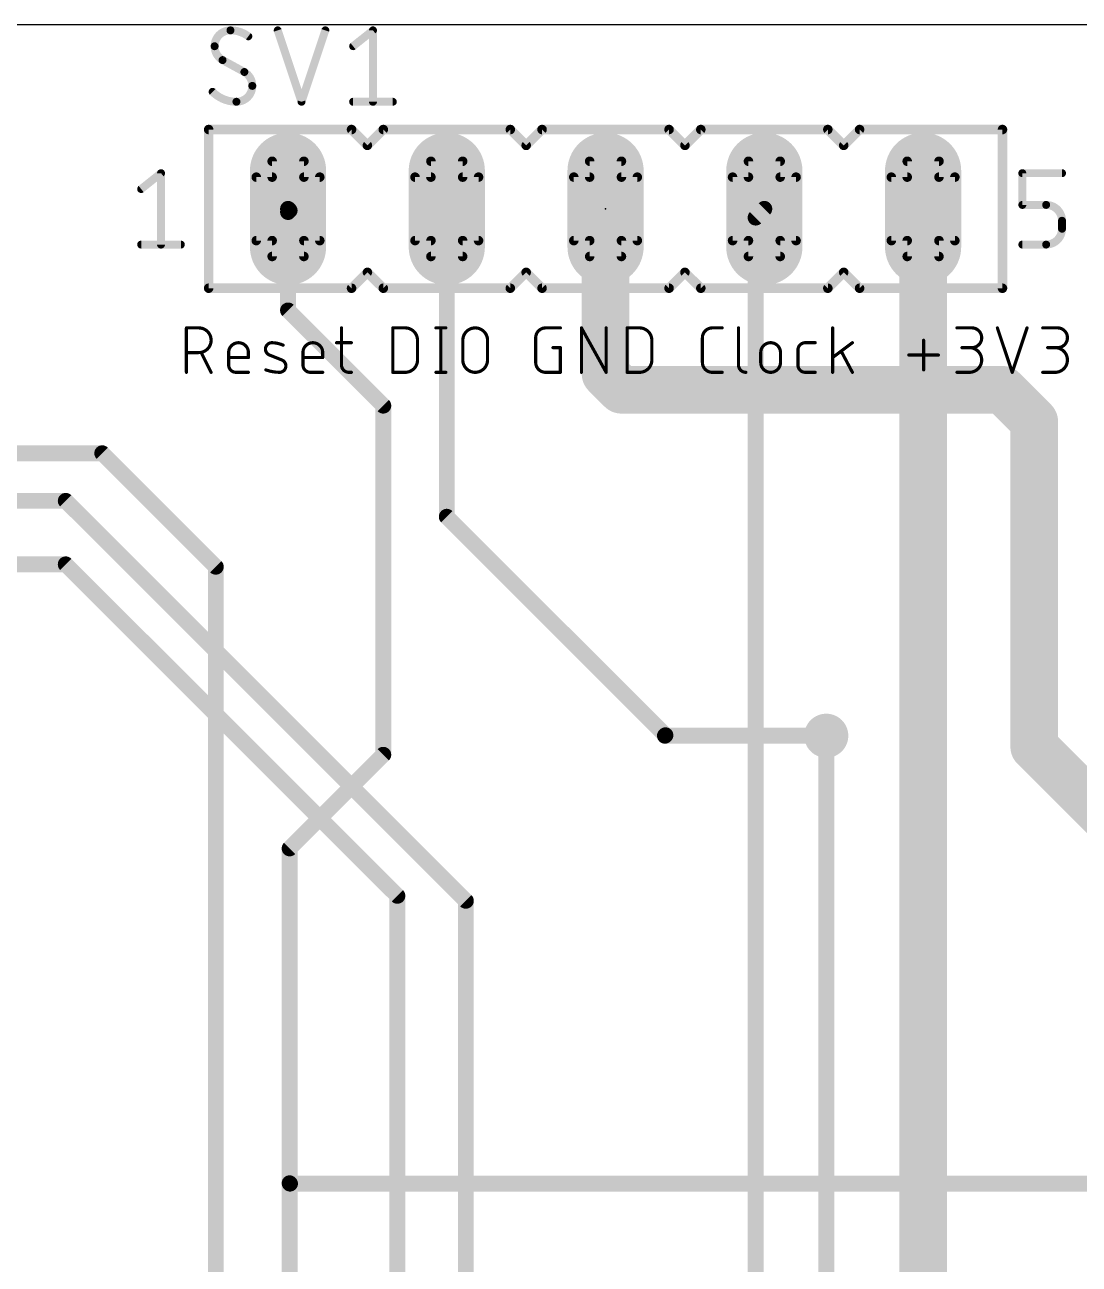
# Model space of a CAD drawing. Extents: x 0 to 6.01, y 0 to 3.
# Drawn here: x 4.994 to 5.658, y 2.219 to 3 of the extents above; entities that cross this region are included whole.
import ezdxf

# ---------------------------------------------------------------- set-up
doc = ezdxf.new("R2010")
doc.units = 0
for name, color, linetype in [('1', 12, 'CONTINUOUS'), ('16', 132, 'CONTINUOUS'), ('17', 110, 'CONTINUOUS'), ('18', 110, 'CONTINUOUS'), ('20', 31, 'CONTINUOUS'), ('21', 253, 'CONTINUOUS'), ('23', 53, 'CONTINUOUS'), ('25', 253, 'CONTINUOUS'), ('51', 253, 'CONTINUOUS')]:
    doc.layers.add(name, color=color, linetype=linetype)

# ---------------------------------------------------------------- blocks, each defined once
blk = doc.blocks.new('RECT')
blk.add_solid([(-0.5, -0.5), (0.5, -0.5), (-0.5, 0.5), (0.5, 0.5)])
blk = doc.blocks.new('LONGP100')
at = {"const_width": 1}
blk.add_lwpolyline([(-0.5, 0), (0.5, 0)], dxfattribs=at)
at = {"const_width": 0.5}
for points in [[(-0.5, 0.25, 1), (-0.5, -0.25)], [(0.5, -0.25, 1), (0.5, 0.25)]]:
    blk.add_lwpolyline(points, format="xyb", dxfattribs=at)
blk = doc.blocks.new('ROUNDV')
at = {"const_width": 0.5}
blk.add_lwpolyline([(0, -0.25, 1), (0, 0.25, 1), (0, -0.25)], format="xyb", dxfattribs=at)

msp = doc.modelspace()

# ---------------------------------------------------------------- linework, layer by layer
at = {"layer": '1'}
for points, const_width in [([(5.36, 2.884), (5.36, 2.78)], 0.03), ([(5.161, 2.883), (5.16, 2.884)], 0.01), ([(5.161, 2.883), (5.16, 2.882)], 0.01), ([(5.16, 2.882), (5.16, 2.82)], 0.01), ([(5.26, 2.884), (5.26, 2.69)], 0.01), ([(5.22, 2.76), (5.16, 2.82)], 0.01), ([(5.37, 2.77), (5.36, 2.78)], 0.03), ([(5.61, 2.77), (5.37, 2.77)], 0.03), ([(5.63, 2.75), (5.61, 2.77)], 0.03), ([(5.22, 2.76), (5.22, 2.54)], 0.01), ([(5.63, 2.75), (5.63, 2.545)], 0.03), ([(5.043, 2.73), (4.95, 2.73)], 0.01), ([(5.1145, 2.6585), (5.043, 2.73)], 0.01), ([(5.3977, 2.5523), (5.26, 2.69)], 0.01), ([(5.1145, 2.6585), (5.1145, 2.2015)], 0.01), ([(5.3977, 2.5523), (5.3974, 2.552)], 0.01), ([(5.499, 2.552), (5.3974, 2.552)], 0.01), ([(5.684764, 2.490236), (5.63, 2.545)], 0.03), ([(5.22, 2.54), (5.161, 2.481)], 0.01), ([(5.161, 2.481), (5.161, 2.27)], 0.01), ([(5.161, 2.27), (5.161, 2.197465)], 0.01), ([(5.161236, 2.269764), (5.161, 2.27)], 0.01), ([(5.824, 2.269764), (5.161236, 2.269764)], 0.01)]:
    msp.add_lwpolyline(points, dxfattribs=dict(at, const_width=const_width))
for points, const_width in [([(5.3675, 2.884, 1), (5.3525, 2.884)], 0.015), ([(5.161768, 2.885768, 1), (5.158232, 2.882232)], 0.005), ([(5.1625, 2.882, 1), (5.1575, 2.882)], 0.005), ([(5.158232, 2.883768, 1), (5.161768, 2.880232)], 0.005), ([(5.162768, 2.881232, 1), (5.159232, 2.884768)], 0.005), ([(5.159232, 2.881232, 1), (5.162768, 2.884768)], 0.005), ([(5.2625, 2.884, 1), (5.2575, 2.884)], 0.005), ([(5.161768, 2.821768, 1), (5.158232, 2.818232)], 0.005), ([(5.1575, 2.82, 1), (5.1625, 2.82)], 0.005), ([(5.365303, 2.785303, 1), (5.354697, 2.774697)], 0.015), ([(5.3525, 2.78, 1), (5.3675, 2.78)], 0.015), ([(5.37, 2.7775, 1), (5.37, 2.7625)], 0.015), ([(5.364697, 2.764697, 1), (5.375303, 2.775303)], 0.015), ([(5.615303, 2.775303, 1), (5.604697, 2.764697)], 0.015), ([(5.61, 2.7625, 1), (5.61, 2.7775)], 0.015), ([(5.2225, 2.76, 1), (5.2175, 2.76)], 0.005), ([(5.6375, 2.75, 1), (5.6225, 2.75)], 0.015), ([(5.218232, 2.758232, 1), (5.221768, 2.761768)], 0.005), ([(5.624697, 2.744697, 1), (5.635303, 2.755303)], 0.015), ([(5.044768, 2.731768, 1), (5.041232, 2.728232)], 0.005), ([(5.043, 2.7275, 1), (5.043, 2.7325)], 0.005), ([(5.261768, 2.691768, 1), (5.258232, 2.688232)], 0.005), ([(5.2575, 2.69, 1), (5.2625, 2.69)], 0.005), ([(5.117, 2.6585, 1), (5.112, 2.6585)], 0.005), ([(5.112732, 2.656732, 1), (5.116268, 2.660268)], 0.005), ([(5.3974, 2.5545, 1), (5.3974, 2.5495)], 0.005), ([(5.395632, 2.553768, 1), (5.399168, 2.550232)], 0.005), ([(5.399468, 2.550532, 1), (5.395932, 2.554068)], 0.005), ([(5.395932, 2.550532, 1), (5.399468, 2.554068)], 0.005), ([(5.499, 2.5495, 1), (5.499, 2.5545)], 0.005), ([(5.635303, 2.550303, 1), (5.624697, 2.539697)], 0.015), ([(5.6225, 2.545, 1), (5.6375, 2.545)], 0.015), ([(5.2175, 2.54, 1), (5.2225, 2.54)], 0.005), ([(5.221768, 2.538232, 1), (5.218232, 2.541768)], 0.005), ([(5.1635, 2.481, 1), (5.1585, 2.481)], 0.005), ([(5.159232, 2.482768, 1), (5.162768, 2.479232)], 0.005), ([(5.1635, 2.27, 1), (5.1585, 2.27)], 0.005), ([(5.162768, 2.271768, 1), (5.159232, 2.268232)], 0.005), ([(5.161236, 2.272264, 1), (5.161236, 2.267264)], 0.005), ([(5.159468, 2.267996, 1), (5.163004, 2.271532)], 0.005), ([(5.1585, 2.27, 1), (5.1635, 2.27)], 0.005)]:
    msp.add_lwpolyline(points, format="xyb", dxfattribs=dict(at, const_width=const_width))
at = {"layer": '16'}
for points, const_width in [([(5.56, 2.884), (5.56, 2.14)], 0.03), ([(5.46, 2.884), (5.4545, 2.8785)], 0.01), ([(5.4545, 2.8785), (5.4545, 2.0315)], 0.01), ([(5.02, 2.7), (4.328028, 2.7)], 0.01), ([(5.272, 2.448), (5.02, 2.7)], 0.01), ([(5.02, 2.66), (4.268441, 2.66)], 0.01), ([(5.22889, 2.45111), (5.02, 2.66)], 0.01), ([(5.499, 2.552), (5.499, 2.07)], 0.01), ([(5.22889, 2.45111), (5.22889, 1.838)], 0.01), ([(5.272, 2.448), (5.272, 1.841)], 0.01)]:
    msp.add_lwpolyline(points, dxfattribs=dict(at, const_width=const_width))
for points, const_width in [([(5.5675, 2.884, 1), (5.5525, 2.884)], 0.015), ([(5.457, 2.8785, 1), (5.452, 2.8785)], 0.005), ([(5.452732, 2.880268, 1), (5.456268, 2.876732)], 0.005), ([(5.461768, 2.882232, 1), (5.458232, 2.885768)], 0.005), ([(5.021768, 2.701768, 1), (5.018232, 2.698232)], 0.005), ([(5.02, 2.6975, 1), (5.02, 2.7025)], 0.005), ([(5.021768, 2.661768, 1), (5.018232, 2.658232)], 0.005), ([(5.02, 2.6575, 1), (5.02, 2.6625)], 0.005), ([(5.5015, 2.552, 1), (5.4965, 2.552)], 0.005), ([(5.23139, 2.45111, 1), (5.22639, 2.45111)], 0.005), ([(5.227122, 2.449342, 1), (5.230658, 2.452878)], 0.005), ([(5.2745, 2.448, 1), (5.2695, 2.448)], 0.005), ([(5.270232, 2.446232, 1), (5.273768, 2.449768)], 0.005)]:
    msp.add_lwpolyline(points, format="xyb", dxfattribs=dict(at, const_width=const_width))
at = {"layer": '20'}
msp.add_line((6, 3), (0, 3), dxfattribs=at)
at = {"layer": '21'}
for points, const_width in [([(5.11, 2.934), (5.11, 2.834)], 0.006), ([(5.2, 2.934), (5.11, 2.934)], 0.006), ([(5.21, 2.924), (5.2, 2.934)], 0.006), ([(5.22, 2.934), (5.21, 2.924)], 0.006), ([(5.3, 2.934), (5.22, 2.934)], 0.006), ([(5.31, 2.924), (5.3, 2.934)], 0.006), ([(5.32, 2.934), (5.31, 2.924)], 0.006), ([(5.4, 2.934), (5.32, 2.934)], 0.006), ([(5.41, 2.924), (5.4, 2.934)], 0.006), ([(5.42, 2.934), (5.41, 2.924)], 0.006), ([(5.5, 2.934), (5.42, 2.934)], 0.006), ([(5.51, 2.924), (5.5, 2.934)], 0.006), ([(5.52, 2.934), (5.51, 2.924)], 0.006), ([(5.61, 2.934), (5.52, 2.934)], 0.006), ([(5.61, 2.834), (5.61, 2.934)], 0.006), ([(5.0675, 2.8965), (5.08, 2.9065)], 0.005), ([(5.08, 2.9065), (5.08, 2.8615)], 0.005), ([(5.6225, 2.8865), (5.6225, 2.9065)], 0.005), ([(5.6225, 2.9065), (5.6475, 2.9065)], 0.005), ([(5.6375, 2.8865), (5.6225, 2.8865)], 0.005), ([(5.6475, 2.8715), (5.6475, 2.8765)], 0.005), ([(5.0675, 2.8615), (5.0925, 2.8615)], 0.005), ([(5.6225, 2.8615), (5.6375, 2.8615)], 0.005), ([(5.2, 2.834), (5.21, 2.844)], 0.006), ([(5.21, 2.844), (5.22, 2.834)], 0.006), ([(5.3, 2.834), (5.31, 2.844)], 0.006), ([(5.31, 2.844), (5.32, 2.834)], 0.006), ([(5.4, 2.834), (5.41, 2.844)], 0.006), ([(5.41, 2.844), (5.42, 2.834)], 0.006), ([(5.5, 2.834), (5.51, 2.844)], 0.006), ([(5.51, 2.844), (5.52, 2.834)], 0.006), ([(5.11, 2.834), (5.2, 2.834)], 0.006), ([(5.22, 2.834), (5.3, 2.834)], 0.006), ([(5.32, 2.834), (5.4, 2.834)], 0.006), ([(5.42, 2.834), (5.5, 2.834)], 0.006), ([(5.52, 2.834), (5.61, 2.834)], 0.006)]:
    msp.add_lwpolyline(points, dxfattribs=dict(at, const_width=const_width))
for points, const_width in [([(5.1115, 2.934, 1), (5.1085, 2.934)], 0.003), ([(5.11, 2.9355, 1), (5.11, 2.9325)], 0.003), ([(5.201061, 2.935061, 1), (5.198939, 2.932939)], 0.003), ([(5.2, 2.9325, 1), (5.2, 2.9355)], 0.003), ([(5.22, 2.9355, 1), (5.22, 2.9325)], 0.003), ([(5.221061, 2.932939, 1), (5.218939, 2.935061)], 0.003), ([(5.301061, 2.935061, 1), (5.298939, 2.932939)], 0.003), ([(5.3, 2.9325, 1), (5.3, 2.9355)], 0.003), ([(5.32, 2.9355, 1), (5.32, 2.9325)], 0.003), ([(5.321061, 2.932939, 1), (5.318939, 2.935061)], 0.003), ([(5.401061, 2.935061, 1), (5.398939, 2.932939)], 0.003), ([(5.4, 2.9325, 1), (5.4, 2.9355)], 0.003), ([(5.42, 2.9355, 1), (5.42, 2.9325)], 0.003), ([(5.421061, 2.932939, 1), (5.418939, 2.935061)], 0.003), ([(5.501061, 2.935061, 1), (5.498939, 2.932939)], 0.003), ([(5.5, 2.9325, 1), (5.5, 2.9355)], 0.003), ([(5.52, 2.9355, 1), (5.52, 2.9325)], 0.003), ([(5.521061, 2.932939, 1), (5.518939, 2.935061)], 0.003), ([(5.6115, 2.934, 1), (5.6085, 2.934)], 0.003), ([(5.61, 2.9325, 1), (5.61, 2.9355)], 0.003), ([(5.208939, 2.925061, 1), (5.211061, 2.922939)], 0.003), ([(5.208939, 2.922939, 1), (5.211061, 2.925061)], 0.003), ([(5.308939, 2.925061, 1), (5.311061, 2.922939)], 0.003), ([(5.308939, 2.922939, 1), (5.311061, 2.925061)], 0.003), ([(5.408939, 2.925061, 1), (5.411061, 2.922939)], 0.003), ([(5.408939, 2.922939, 1), (5.411061, 2.925061)], 0.003), ([(5.508939, 2.925061, 1), (5.511061, 2.922939)], 0.003), ([(5.508939, 2.922939, 1), (5.511061, 2.925061)], 0.003), ([(5.08125, 2.9065, 1), (5.07875, 2.9065)], 0.0025), ([(5.080781, 2.905524, 1), (5.079219, 2.907476)], 0.0025), ([(5.62375, 2.9065, 1), (5.62125, 2.9065)], 0.0025), ([(5.6225, 2.90775, 1), (5.6225, 2.90525)], 0.0025), ([(5.6475, 2.90525, 1), (5.6475, 2.90775)], 0.0025), ([(5.066719, 2.897476, 1), (5.068281, 2.895524)], 0.0025), ([(5.6225, 2.88775, 1), (5.6225, 2.88525)], 0.0025), ([(5.62125, 2.8865, 1), (5.62375, 2.8865)], 0.0025), ([(5.6475, 2.8765, 0.414214), (5.6375, 2.8865)], 0.005), ([(5.6375, 2.88775, 1), (5.6375, 2.88525)], 0.0025), ([(5.6375, 2.88525, 1), (5.6375, 2.88775)], 0.0025), ([(5.64875, 2.8765, 1), (5.64625, 2.8765)], 0.0025), ([(5.64625, 2.8765, 1), (5.64875, 2.8765)], 0.0025), ([(5.6375, 2.8615, 0.414214), (5.6475, 2.8715)], 0.005), ([(5.64875, 2.8715, 1), (5.64625, 2.8715)], 0.0025), ([(5.64625, 2.8715, 1), (5.64875, 2.8715)], 0.0025), ([(5.0675, 2.86275, 1), (5.0675, 2.86025)], 0.0025), ([(5.07875, 2.8615, 1), (5.08125, 2.8615)], 0.0025), ([(5.0925, 2.86025, 1), (5.0925, 2.86275)], 0.0025), ([(5.6225, 2.86275, 1), (5.6225, 2.86025)], 0.0025), ([(5.6375, 2.86275, 1), (5.6375, 2.86025)], 0.0025), ([(5.6375, 2.86025, 1), (5.6375, 2.86275)], 0.0025), ([(5.211061, 2.845061, 1), (5.208939, 2.842939)], 0.003), ([(5.211061, 2.842939, 1), (5.208939, 2.845061)], 0.003), ([(5.311061, 2.845061, 1), (5.308939, 2.842939)], 0.003), ([(5.311061, 2.842939, 1), (5.308939, 2.845061)], 0.003), ([(5.411061, 2.845061, 1), (5.408939, 2.842939)], 0.003), ([(5.411061, 2.842939, 1), (5.408939, 2.845061)], 0.003), ([(5.511061, 2.845061, 1), (5.508939, 2.842939)], 0.003), ([(5.511061, 2.842939, 1), (5.508939, 2.845061)], 0.003), ([(5.11, 2.8355, 1), (5.11, 2.8325)], 0.003), ([(5.1085, 2.834, 1), (5.1115, 2.834)], 0.003), ([(5.198939, 2.835061, 1), (5.201061, 2.832939)], 0.003), ([(5.2, 2.8325, 1), (5.2, 2.8355)], 0.003), ([(5.22, 2.8355, 1), (5.22, 2.8325)], 0.003), ([(5.218939, 2.832939, 1), (5.221061, 2.835061)], 0.003), ([(5.298939, 2.835061, 1), (5.301061, 2.832939)], 0.003), ([(5.3, 2.8325, 1), (5.3, 2.8355)], 0.003), ([(5.32, 2.8355, 1), (5.32, 2.8325)], 0.003), ([(5.318939, 2.832939, 1), (5.321061, 2.835061)], 0.003), ([(5.398939, 2.835061, 1), (5.401061, 2.832939)], 0.003), ([(5.4, 2.8325, 1), (5.4, 2.8355)], 0.003), ([(5.42, 2.8355, 1), (5.42, 2.8325)], 0.003), ([(5.418939, 2.832939, 1), (5.421061, 2.835061)], 0.003), ([(5.498939, 2.835061, 1), (5.501061, 2.832939)], 0.003), ([(5.5, 2.8325, 1), (5.5, 2.8355)], 0.003), ([(5.52, 2.8355, 1), (5.52, 2.8325)], 0.003), ([(5.518939, 2.832939, 1), (5.521061, 2.835061)], 0.003), ([(5.6085, 2.834, 1), (5.6115, 2.834)], 0.003), ([(5.61, 2.8325, 1), (5.61, 2.8355)], 0.003)]:
    msp.add_lwpolyline(points, format="xyb", dxfattribs=dict(at, const_width=const_width))
at = {"layer": '23'}
msp.add_point((5.36, 2.884), dxfattribs=at)
at = {"layer": '25'}
for points, const_width in [([(5.12375, 2.9965, 0.414214), (5.11375, 2.9865)], 0.005), ([(5.135, 2.99275, 0.162278), (5.12375, 2.9965)], 0.005), ([(5.12375, 2.99775, 1), (5.12375, 2.99525)], 0.0025), ([(5.12375, 2.99525, 1), (5.12375, 2.99775)], 0.0025), ([(5.13425, 2.99175, 1), (5.13575, 2.99375)], 0.0025), ([(5.154686, 2.996895, 1), (5.152314, 2.996105)], 0.0025), ([(5.184686, 2.996105, 1), (5.182314, 2.996895)], 0.0025), ([(5.21475, 2.9965, 1), (5.21225, 2.9965)], 0.0025), ([(5.214281, 2.995524, 1), (5.212719, 2.997476)], 0.0025), ([(5.11375, 2.9865, 0.265564), (5.11875, 2.97775)], 0.005), ([(5.115, 2.9865, 1), (5.1125, 2.9865)], 0.0025), ([(5.1125, 2.9865, 1), (5.115, 2.9865)], 0.0025), ([(5.200219, 2.987476, 1), (5.201781, 2.985524)], 0.0025), ([(5.119349, 2.978847, 1), (5.118151, 2.976653)], 0.0025), ([(5.118115, 2.976673, 1), (5.119385, 2.978827)], 0.0025), ([(5.1375, 2.9615, 0.265564), (5.1325, 2.97025)], 0.005), ([(5.133135, 2.971327, 1), (5.131865, 2.969173)], 0.0025), ([(5.131901, 2.969153, 1), (5.133099, 2.971347)], 0.0025), ([(5.1125, 2.95775, 0.2), (5.1275, 2.9515)], 0.005), ([(5.113388, 2.95863, 1), (5.111612, 2.95687)], 0.0025), ([(5.1275, 2.9515, 0.414214), (5.1375, 2.9615)], 0.005), ([(5.13875, 2.9615, 1), (5.13625, 2.9615)], 0.0025), ([(5.13625, 2.9615, 1), (5.13875, 2.9615)], 0.0025), ([(5.1275, 2.95275, 1), (5.1275, 2.95025)], 0.0025), ([(5.1275, 2.95025, 1), (5.1275, 2.95275)], 0.0025), ([(5.167314, 2.951895, 1), (5.169686, 2.951105)], 0.0025), ([(5.167314, 2.951105, 1), (5.169686, 2.951895)], 0.0025), ([(5.201, 2.95275, 1), (5.201, 2.95025)], 0.0025), ([(5.21225, 2.9515, 1), (5.21475, 2.9515)], 0.0025), ([(5.226, 2.95025, 1), (5.226, 2.95275)], 0.0025), ([(5.0965, 2.809, 1), (5.0955, 2.809)], 0.001), ([(5.096, 2.8095, 1), (5.096, 2.8085)], 0.001), ([(5.103778, 2.793444, 1), (5.103778, 2.809)], 0.002), ([(5.103778, 2.8095, 1), (5.103778, 2.8085)], 0.001), ([(5.103778, 2.8085, 1), (5.103778, 2.8095)], 0.001), ([(5.194162, 2.809, 1), (5.193162, 2.809)], 0.001), ([(5.2265, 2.809, 1), (5.2255, 2.809)], 0.001), ([(5.226, 2.8095, 1), (5.226, 2.8085)], 0.001), ([(5.241555, 2.801222, 0.414214), (5.233778, 2.809)], 0.002), ([(5.233778, 2.8095, 1), (5.233778, 2.8085)], 0.001), ([(5.233778, 2.8085, 1), (5.233778, 2.8095)], 0.001), ([(5.253166, 2.8095, 1), (5.253166, 2.8085)], 0.001), ([(5.256778, 2.809, 1), (5.255778, 2.809)], 0.001), ([(5.259389, 2.8085, 1), (5.259389, 2.8095)], 0.001), ([(5.285655, 2.801222, 1), (5.2701, 2.801222)], 0.002), ([(5.322222, 2.809, 0.414208), (5.316, 2.802778)], 0.002), ([(5.322222, 2.8095, 1), (5.322222, 2.8085)], 0.001), ([(5.322222, 2.8085, 1), (5.322222, 2.8095)], 0.001), ([(5.331555, 2.8085, 1), (5.331555, 2.8095)], 0.001), ([(5.3453, 2.809, 1), (5.3443, 2.809)], 0.001), ([(5.345237, 2.809243, 1), (5.344363, 2.808757)], 0.001), ([(5.360855, 2.809, 1), (5.359855, 2.809)], 0.001), ([(5.3741, 2.809, 1), (5.3731, 2.809)], 0.001), ([(5.3736, 2.8095, 1), (5.3736, 2.8085)], 0.001), ([(5.389155, 2.801222, 0.414214), (5.381377, 2.809)], 0.002), ([(5.381377, 2.8095, 1), (5.381377, 2.8085)], 0.001), ([(5.381377, 2.8085, 1), (5.381377, 2.8095)], 0.001), ([(5.427222, 2.809, 0.414208), (5.421, 2.802778)], 0.002), ([(5.427222, 2.8095, 1), (5.427222, 2.8085)], 0.001), ([(5.427222, 2.8085, 1), (5.427222, 2.8095)], 0.001), ([(5.433444, 2.8085, 1), (5.433444, 2.8095)], 0.001), ([(5.444226, 2.809, 1), (5.443226, 2.809)], 0.001), ([(5.50352, 2.809, 1), (5.50252, 2.809)], 0.001), ([(5.581355, 2.8095, 1), (5.581355, 2.8085)], 0.001), ([(5.590689, 2.796555, 1), (5.590689, 2.809)], 0.002), ([(5.590689, 2.8095, 1), (5.590689, 2.8085)], 0.001), ([(5.590689, 2.8085, 1), (5.590689, 2.8095)], 0.001), ([(5.607274, 2.809158, 1), (5.606325, 2.808842)], 0.001), ([(5.625941, 2.808842, 1), (5.624992, 2.809158)], 0.001), ([(5.635355, 2.8095, 1), (5.635355, 2.8085)], 0.001), ([(5.644688, 2.796555, 1), (5.644688, 2.809)], 0.002), ([(5.644688, 2.8095, 1), (5.644688, 2.8085)], 0.001), ([(5.644688, 2.8085, 1), (5.644688, 2.8095)], 0.001), ([(5.13504, 2.793444, 1), (5.122596, 2.793444)], 0.002), ([(5.149885, 2.799666, 0.831816), (5.148329, 2.791889)], 0.002), ([(5.149892, 2.800167, 1), (5.149877, 2.799167)], 0.001), ([(5.156885, 2.798111, 0.102548), (5.149885, 2.799667)], 0.002), ([(5.149877, 2.799167, 1), (5.149892, 2.800166)], 0.001), ([(5.156679, 2.797655, 1), (5.15709, 2.798567)], 0.001), ([(5.18184, 2.793444, 1), (5.169396, 2.793444)], 0.002), ([(5.190551, 2.800167, 1), (5.190551, 2.799167)], 0.001), ([(5.199884, 2.799167, 1), (5.199884, 2.800167)], 0.001), ([(5.242055, 2.801222, 1), (5.241055, 2.801222)], 0.001), ([(5.241055, 2.801222, 1), (5.242055, 2.801222)], 0.001), ([(5.2706, 2.801222, 1), (5.2696, 2.801222)], 0.001), ([(5.2696, 2.801222, 1), (5.2706, 2.801222)], 0.001), ([(5.286155, 2.801222, 1), (5.285155, 2.801222)], 0.001), ([(5.285155, 2.801222, 1), (5.286155, 2.801222)], 0.001), ([(5.3165, 2.802778, 1), (5.3155, 2.802778)], 0.001), ([(5.3155, 2.802778, 1), (5.3165, 2.802778)], 0.001), ([(5.326889, 2.797055, 1), (5.326889, 2.796055)], 0.001), ([(5.332055, 2.796555, 1), (5.331055, 2.796555)], 0.001), ([(5.331555, 2.796055, 1), (5.331555, 2.797055)], 0.001), ([(5.389655, 2.801222, 1), (5.388655, 2.801222)], 0.001), ([(5.388655, 2.801222, 1), (5.389655, 2.801222)], 0.001), ([(5.4215, 2.802778, 1), (5.4205, 2.802778)], 0.001), ([(5.4205, 2.802778, 1), (5.4215, 2.802778)], 0.001), ([(5.470172, 2.793444, 1), (5.457727, 2.793444)], 0.002), ([(5.485822, 2.799667, 0.414214), (5.481156, 2.795)], 0.002), ([(5.485822, 2.800167, 1), (5.485822, 2.799167)], 0.001), ([(5.485822, 2.799167, 1), (5.485822, 2.800167)], 0.001), ([(5.492045, 2.799167, 1), (5.492045, 2.800167)], 0.001), ([(5.515765, 2.799267, 1), (5.515165, 2.800067)], 0.001), ([(5.560833, 2.801222, 1), (5.559833, 2.801222)], 0.001), ([(5.584467, 2.797055, 1), (5.584467, 2.796055)], 0.001), ([(5.589133, 2.781, 1), (5.589133, 2.796555)], 0.002), ([(5.589133, 2.797055, 1), (5.589133, 2.796055)], 0.001), ([(5.590689, 2.797055, 1), (5.590689, 2.796055)], 0.001), ([(5.590689, 2.796055, 1), (5.590689, 2.797055)], 0.001), ([(5.638466, 2.797055, 1), (5.638466, 2.796055)], 0.001), ([(5.643133, 2.781, 1), (5.643133, 2.796555)], 0.002), ([(5.643133, 2.797055, 1), (5.643133, 2.796055)], 0.001), ([(5.644688, 2.797055, 1), (5.644688, 2.796055)], 0.001), ([(5.644688, 2.796055, 1), (5.644688, 2.797055)], 0.001), ([(5.096, 2.793944, 1), (5.096, 2.792944)], 0.001), ([(5.103778, 2.793944, 1), (5.103778, 2.792944)], 0.001), ([(5.103778, 2.792944, 1), (5.103778, 2.793944)], 0.001), ([(5.105781, 2.793668, 1), (5.104886, 2.793221)], 0.001), ([(5.123096, 2.793444, 1), (5.122096, 2.793444)], 0.001), ([(5.122096, 2.793444, 1), (5.123096, 2.793444)], 0.001), ([(5.122596, 2.790833, 1), (5.122596, 2.789833)], 0.001), ([(5.13554, 2.793444, 1), (5.13454, 2.793444)], 0.001), ([(5.13454, 2.793444, 1), (5.13554, 2.793444)], 0.001), ([(5.13454, 2.790333, 1), (5.13554, 2.790333)], 0.001), ([(5.13504, 2.789833, 1), (5.13504, 2.790833)], 0.001), ([(5.148515, 2.792353, 1), (5.148143, 2.791425)], 0.001), ([(5.148143, 2.791425, 1), (5.148515, 2.792353)], 0.001), ([(5.154551, 2.781, 0.831816), (5.156107, 2.788778)], 0.002), ([(5.156292, 2.789242, 1), (5.155921, 2.788313)], 0.001), ([(5.155921, 2.788313, 1), (5.156292, 2.789242)], 0.001), ([(5.169896, 2.793444, 1), (5.168896, 2.793444)], 0.001), ([(5.168896, 2.793444, 1), (5.169896, 2.793444)], 0.001), ([(5.169396, 2.790833, 1), (5.169396, 2.789833)], 0.001), ([(5.18234, 2.793444, 1), (5.18134, 2.793444)], 0.001), ([(5.18134, 2.793444, 1), (5.18234, 2.793444)], 0.001), ([(5.18134, 2.790333, 1), (5.18234, 2.790333)], 0.001), ([(5.18184, 2.789833, 1), (5.18184, 2.790833)], 0.001), ([(5.233778, 2.781, 0.414218), (5.241555, 2.788778)], 0.002), ([(5.242055, 2.788778, 1), (5.241055, 2.788778)], 0.001), ([(5.241055, 2.788778, 1), (5.242055, 2.788778)], 0.001), ([(5.2701, 2.788778, 1), (5.285655, 2.788778)], 0.002), ([(5.2706, 2.788778, 1), (5.2696, 2.788778)], 0.001), ([(5.2696, 2.788778, 1), (5.2706, 2.788778)], 0.001), ([(5.286155, 2.788778, 1), (5.285155, 2.788778)], 0.001), ([(5.285155, 2.788778, 1), (5.286155, 2.788778)], 0.001), ([(5.316, 2.787222, 0.414214), (5.322222, 2.781)], 0.002), ([(5.3165, 2.787222, 1), (5.3155, 2.787222)], 0.001), ([(5.381377, 2.781, 0.414218), (5.389155, 2.788778)], 0.002), ([(5.389655, 2.788778, 1), (5.388655, 2.788778)], 0.001), ([(5.388655, 2.788778, 1), (5.389655, 2.788778)], 0.001), ([(5.421, 2.787222, 0.414214), (5.427222, 2.781)], 0.002), ([(5.4215, 2.787222, 1), (5.4205, 2.787222)], 0.001), ([(5.458227, 2.793444, 1), (5.457227, 2.793444)], 0.001), ([(5.457227, 2.793444, 1), (5.458227, 2.793444)], 0.001), ([(5.457727, 2.787222, 1), (5.470172, 2.787222)], 0.002), ([(5.458227, 2.787222, 1), (5.457227, 2.787222)], 0.001), ([(5.470672, 2.793444, 1), (5.469672, 2.793444)], 0.001), ([(5.469672, 2.793444, 1), (5.470672, 2.793444)], 0.001), ([(5.470672, 2.787222, 1), (5.469672, 2.787222)], 0.001), ([(5.481656, 2.795, 1), (5.480656, 2.795)], 0.001), ([(5.480656, 2.795, 1), (5.481656, 2.795)], 0.001), ([(5.50272, 2.790733, 1), (5.50332, 2.789933)], 0.001), ([(5.508906, 2.794456, 1), (5.508023, 2.793988)], 0.001), ([(5.551, 2.792389, 1), (5.551, 2.791389)], 0.001), ([(5.569667, 2.791389, 1), (5.569667, 2.792389)], 0.001), ([(5.0955, 2.781, 1), (5.0965, 2.781)], 0.001), ([(5.111108, 2.780776, 1), (5.112003, 2.781224)], 0.001), ([(5.122596, 2.785667, 0.414214), (5.127263, 2.781)], 0.002), ([(5.123096, 2.785667, 1), (5.122096, 2.785667)], 0.001), ([(5.122096, 2.785667, 1), (5.123096, 2.785667)], 0.001), ([(5.127263, 2.7815, 1), (5.127263, 2.7805)], 0.001), ([(5.127263, 2.7805, 1), (5.127263, 2.7815)], 0.001), ([(5.13504, 2.7805, 1), (5.13504, 2.7815)], 0.001), ([(5.146165, 2.783026, 1), (5.145826, 2.782085)], 0.001), ([(5.145996, 2.782555, 0.082974), (5.154551, 2.781)], 0.002), ([(5.154558, 2.7815, 1), (5.154544, 2.7805)], 0.001), ([(5.154544, 2.7805, 1), (5.154558, 2.7815)], 0.001), ([(5.169396, 2.785667, 0.414214), (5.174062, 2.781)], 0.002), ([(5.169896, 2.785667, 1), (5.168896, 2.785667)], 0.001), ([(5.168896, 2.785667, 1), (5.169896, 2.785667)], 0.001), ([(5.174062, 2.7815, 1), (5.174062, 2.7805)], 0.001), ([(5.174062, 2.7805, 1), (5.174062, 2.7815)], 0.001), ([(5.18184, 2.7805, 1), (5.18184, 2.7815)], 0.001), ([(5.193662, 2.785667, 0.414214), (5.198329, 2.781)], 0.002), ([(5.194162, 2.785667, 1), (5.193162, 2.785667)], 0.001), ([(5.193162, 2.785667, 1), (5.194162, 2.785667)], 0.001), ([(5.198329, 2.7815, 1), (5.198329, 2.7805)], 0.001), ([(5.198329, 2.7805, 1), (5.198329, 2.7815)], 0.001), ([(5.199884, 2.7805, 1), (5.199884, 2.7815)], 0.001), ([(5.226, 2.7815, 1), (5.226, 2.7805)], 0.001), ([(5.2255, 2.781, 1), (5.2265, 2.781)], 0.001), ([(5.233778, 2.7815, 1), (5.233778, 2.7805)], 0.001), ([(5.233778, 2.7805, 1), (5.233778, 2.7815)], 0.001), ([(5.253166, 2.7815, 1), (5.253166, 2.7805)], 0.001), ([(5.255778, 2.781, 1), (5.256778, 2.781)], 0.001), ([(5.259389, 2.7805, 1), (5.259389, 2.7815)], 0.001), ([(5.3155, 2.787222, 1), (5.3165, 2.787222)], 0.001), ([(5.322222, 2.7815, 1), (5.322222, 2.7805)], 0.001), ([(5.322222, 2.7805, 1), (5.322222, 2.7815)], 0.001), ([(5.331055, 2.781, 1), (5.332055, 2.781)], 0.001), ([(5.331555, 2.7805, 1), (5.331555, 2.7815)], 0.001), ([(5.3443, 2.781, 1), (5.3453, 2.781)], 0.001), ([(5.359855, 2.781, 1), (5.360855, 2.781)], 0.001), ([(5.359918, 2.780757, 1), (5.360792, 2.781243)], 0.001), ([(5.3736, 2.7815, 1), (5.3736, 2.7805)], 0.001), ([(5.3731, 2.781, 1), (5.3741, 2.781)], 0.001), ([(5.381377, 2.7815, 1), (5.381377, 2.7805)], 0.001), ([(5.381377, 2.7805, 1), (5.381377, 2.7815)], 0.001), ([(5.4205, 2.787222, 1), (5.4215, 2.787222)], 0.001), ([(5.427222, 2.7815, 1), (5.427222, 2.7805)], 0.001), ([(5.427222, 2.7805, 1), (5.427222, 2.7815)], 0.001), ([(5.433444, 2.7805, 1), (5.433444, 2.7815)], 0.001), ([(5.443726, 2.785667, 0.414214), (5.448393, 2.781)], 0.002), ([(5.444226, 2.785667, 1), (5.443226, 2.785667)], 0.001), ([(5.443226, 2.785667, 1), (5.444226, 2.785667)], 0.001), ([(5.448393, 2.7805, 1), (5.448393, 2.7815)], 0.001), ([(5.457227, 2.787222, 1), (5.458227, 2.787222)], 0.001), ([(5.469672, 2.787222, 1), (5.470672, 2.787222)], 0.001), ([(5.481156, 2.785667, 0.414214), (5.485822, 2.781)], 0.002), ([(5.481656, 2.785667, 1), (5.480656, 2.785667)], 0.001), ([(5.480656, 2.785667, 1), (5.481656, 2.785667)], 0.001), ([(5.485822, 2.7815, 1), (5.485822, 2.7805)], 0.001), ([(5.485822, 2.7805, 1), (5.485822, 2.7815)], 0.001), ([(5.492045, 2.7805, 1), (5.492045, 2.7815)], 0.001), ([(5.50252, 2.781, 1), (5.50352, 2.781)], 0.001), ([(5.515023, 2.780766, 1), (5.515906, 2.781234)], 0.001), ([(5.559833, 2.782555, 1), (5.560833, 2.782555)], 0.001), ([(5.581355, 2.7815, 1), (5.581355, 2.7805)], 0.001), ([(5.589133, 2.7815, 1), (5.589133, 2.7805)], 0.001), ([(5.589133, 2.7805, 1), (5.589133, 2.7815)], 0.001), ([(5.615659, 2.781158, 1), (5.616607, 2.780842)], 0.001), ([(5.615659, 2.780842, 1), (5.616607, 2.781158)], 0.001), ([(5.635355, 2.7815, 1), (5.635355, 2.7805)], 0.001), ([(5.643133, 2.7815, 1), (5.643133, 2.7805)], 0.001), ([(5.643133, 2.7805, 1), (5.643133, 2.7815)], 0.001)]:
    msp.add_lwpolyline(points, format="xyb", dxfattribs=dict(at, const_width=const_width))
for points, const_width in [([(5.1535, 2.9965), (5.1685, 2.9515)], 0.005), ([(5.1685, 2.9515), (5.1835, 2.9965)], 0.005), ([(5.201, 2.9865), (5.2135, 2.9965)], 0.005), ([(5.2135, 2.9965), (5.2135, 2.9515)], 0.005), ([(5.1325, 2.97025), (5.11875, 2.97775)], 0.005), ([(5.201, 2.9515), (5.226, 2.9515)], 0.005), ([(5.096, 2.781), (5.096, 2.809)], 0.002), ([(5.096, 2.809), (5.103778, 2.809)], 0.002), ([(5.193662, 2.809), (5.193662, 2.785667)], 0.002), ([(5.226, 2.781), (5.226, 2.809)], 0.002), ([(5.226, 2.809), (5.233778, 2.809)], 0.002), ([(5.253166, 2.809), (5.259389, 2.809)], 0.002), ([(5.256278, 2.809), (5.256278, 2.781)], 0.002), ([(5.322222, 2.809), (5.331555, 2.809)], 0.002), ([(5.3448, 2.781), (5.3448, 2.809)], 0.002), ([(5.3448, 2.809), (5.360355, 2.781)], 0.002), ([(5.360355, 2.781), (5.360355, 2.809)], 0.002), ([(5.3736, 2.781), (5.3736, 2.809)], 0.002), ([(5.3736, 2.809), (5.381377, 2.809)], 0.002), ([(5.427222, 2.809), (5.433444, 2.809)], 0.002), ([(5.443726, 2.809), (5.443726, 2.785667)], 0.002), ([(5.50302, 2.781), (5.50302, 2.809)], 0.002), ([(5.581355, 2.809), (5.590689, 2.809)], 0.002), ([(5.6068, 2.809), (5.616133, 2.781)], 0.002), ([(5.616133, 2.781), (5.625466, 2.809)], 0.002), ([(5.635355, 2.809), (5.644688, 2.809)], 0.002), ([(5.190551, 2.799667), (5.199884, 2.799667)], 0.002), ([(5.241555, 2.801222), (5.241555, 2.788778)], 0.002), ([(5.2701, 2.788778), (5.2701, 2.801222)], 0.002), ([(5.285655, 2.801222), (5.285655, 2.788778)], 0.002), ([(5.316, 2.787222), (5.316, 2.802778)], 0.002), ([(5.326889, 2.796555), (5.331555, 2.796555)], 0.002), ([(5.331555, 2.796555), (5.331555, 2.781)], 0.002), ([(5.389155, 2.801222), (5.389155, 2.788778)], 0.002), ([(5.421, 2.787222), (5.421, 2.802778)], 0.002), ([(5.485822, 2.799667), (5.492045, 2.799667)], 0.002), ([(5.515465, 2.799667), (5.50302, 2.790333)], 0.002), ([(5.560333, 2.782555), (5.560333, 2.801222)], 0.002), ([(5.590689, 2.796555), (5.584467, 2.796555)], 0.002), ([(5.644688, 2.796555), (5.638466, 2.796555)], 0.002), ([(5.103778, 2.793444), (5.096, 2.793444)], 0.002), ([(5.111555, 2.781), (5.105333, 2.793444)], 0.002), ([(5.122596, 2.785667), (5.122596, 2.793444)], 0.002), ([(5.13504, 2.790333), (5.122596, 2.790333)], 0.002), ([(5.13504, 2.793444), (5.13504, 2.790333)], 0.002), ([(5.156107, 2.788778), (5.148329, 2.791889)], 0.002), ([(5.169396, 2.785667), (5.169396, 2.793444)], 0.002), ([(5.18184, 2.790333), (5.169396, 2.790333)], 0.002), ([(5.18184, 2.793444), (5.18184, 2.790333)], 0.002), ([(5.457727, 2.787222), (5.457727, 2.793444)], 0.002), ([(5.470172, 2.793444), (5.470172, 2.787222)], 0.002), ([(5.481156, 2.785667), (5.481156, 2.795)], 0.002), ([(5.515465, 2.781), (5.508465, 2.794222)], 0.002), ([(5.551, 2.791889), (5.569667, 2.791889)], 0.002), ([(5.13504, 2.781), (5.127263, 2.781)], 0.002), ([(5.18184, 2.781), (5.174062, 2.781)], 0.002), ([(5.198329, 2.781), (5.199884, 2.781)], 0.002), ([(5.233778, 2.781), (5.226, 2.781)], 0.002), ([(5.253166, 2.781), (5.259389, 2.781)], 0.002), ([(5.331555, 2.781), (5.322222, 2.781)], 0.002), ([(5.381377, 2.781), (5.3736, 2.781)], 0.002), ([(5.433444, 2.781), (5.427222, 2.781)], 0.002), ([(5.492045, 2.781), (5.485822, 2.781)], 0.002), ([(5.581355, 2.781), (5.589133, 2.781)], 0.002), ([(5.635355, 2.781), (5.643133, 2.781)], 0.002)]:
    msp.add_lwpolyline(points, dxfattribs=dict(at, const_width=const_width))
at = {"layer": '51', "const_width": 0.006}
for points in [[(5.15, 2.914), (5.15, 2.904)], [(5.17, 2.914), (5.15, 2.914)], [(5.17, 2.904), (5.17, 2.914)], [(5.25, 2.914), (5.25, 2.904)], [(5.27, 2.914), (5.25, 2.914)], [(5.27, 2.904), (5.27, 2.914)], [(5.35, 2.914), (5.35, 2.904)], [(5.37, 2.914), (5.35, 2.914)], [(5.37, 2.904), (5.37, 2.914)], [(5.45, 2.914), (5.45, 2.904)], [(5.47, 2.914), (5.45, 2.914)], [(5.47, 2.904), (5.47, 2.914)], [(5.55, 2.914), (5.55, 2.904)], [(5.57, 2.914), (5.55, 2.914)], [(5.57, 2.904), (5.57, 2.914)], [(5.15, 2.904), (5.14, 2.904)], [(5.14, 2.904), (5.14, 2.864)], [(5.18, 2.904), (5.17, 2.904)], [(5.18, 2.864), (5.18, 2.904)], [(5.25, 2.904), (5.24, 2.904)], [(5.24, 2.904), (5.24, 2.864)], [(5.28, 2.904), (5.27, 2.904)], [(5.28, 2.864), (5.28, 2.904)], [(5.35, 2.904), (5.34, 2.904)], [(5.34, 2.904), (5.34, 2.864)], [(5.38, 2.904), (5.37, 2.904)], [(5.38, 2.864), (5.38, 2.904)], [(5.45, 2.904), (5.44, 2.904)], [(5.44, 2.904), (5.44, 2.864)], [(5.48, 2.904), (5.47, 2.904)], [(5.48, 2.864), (5.48, 2.904)], [(5.55, 2.904), (5.54, 2.904)], [(5.54, 2.904), (5.54, 2.864)], [(5.58, 2.904), (5.57, 2.904)], [(5.58, 2.864), (5.58, 2.904)], [(5.14, 2.864), (5.15, 2.864)], [(5.15, 2.864), (5.15, 2.854)], [(5.17, 2.854), (5.17, 2.864)], [(5.17, 2.864), (5.18, 2.864)], [(5.24, 2.864), (5.25, 2.864)], [(5.25, 2.864), (5.25, 2.854)], [(5.27, 2.854), (5.27, 2.864)], [(5.27, 2.864), (5.28, 2.864)], [(5.34, 2.864), (5.35, 2.864)], [(5.35, 2.864), (5.35, 2.854)], [(5.37, 2.854), (5.37, 2.864)], [(5.37, 2.864), (5.38, 2.864)], [(5.44, 2.864), (5.45, 2.864)], [(5.45, 2.864), (5.45, 2.854)], [(5.47, 2.854), (5.47, 2.864)], [(5.47, 2.864), (5.48, 2.864)], [(5.54, 2.864), (5.55, 2.864)], [(5.55, 2.864), (5.55, 2.854)], [(5.57, 2.854), (5.57, 2.864)], [(5.57, 2.864), (5.58, 2.864)], [(5.15, 2.854), (5.17, 2.854)], [(5.25, 2.854), (5.27, 2.854)], [(5.35, 2.854), (5.37, 2.854)], [(5.45, 2.854), (5.47, 2.854)], [(5.55, 2.854), (5.57, 2.854)]]:
    msp.add_lwpolyline(points, dxfattribs=at)
at = {"layer": '51', "const_width": 0.003}
for points in [[(5.1515, 2.914, 1), (5.1485, 2.914)], [(5.15, 2.9155, 1), (5.15, 2.9125)], [(5.1715, 2.914, 1), (5.1685, 2.914)], [(5.17, 2.9125, 1), (5.17, 2.9155)], [(5.2515, 2.914, 1), (5.2485, 2.914)], [(5.25, 2.9155, 1), (5.25, 2.9125)], [(5.2715, 2.914, 1), (5.2685, 2.914)], [(5.27, 2.9125, 1), (5.27, 2.9155)], [(5.3515, 2.914, 1), (5.3485, 2.914)], [(5.35, 2.9155, 1), (5.35, 2.9125)], [(5.3715, 2.914, 1), (5.3685, 2.914)], [(5.37, 2.9125, 1), (5.37, 2.9155)], [(5.4515, 2.914, 1), (5.4485, 2.914)], [(5.45, 2.9155, 1), (5.45, 2.9125)], [(5.4715, 2.914, 1), (5.4685, 2.914)], [(5.47, 2.9125, 1), (5.47, 2.9155)], [(5.5515, 2.914, 1), (5.5485, 2.914)], [(5.55, 2.9155, 1), (5.55, 2.9125)], [(5.5715, 2.914, 1), (5.5685, 2.914)], [(5.57, 2.9125, 1), (5.57, 2.9155)], [(5.14, 2.9055, 1), (5.14, 2.9025)], [(5.1415, 2.904, 1), (5.1385, 2.904)], [(5.1485, 2.904, 1), (5.1515, 2.904)], [(5.15, 2.9025, 1), (5.15, 2.9055)], [(5.17, 2.9055, 1), (5.17, 2.9025)], [(5.1685, 2.904, 1), (5.1715, 2.904)], [(5.1815, 2.904, 1), (5.1785, 2.904)], [(5.18, 2.9025, 1), (5.18, 2.9055)], [(5.24, 2.9055, 1), (5.24, 2.9025)], [(5.2415, 2.904, 1), (5.2385, 2.904)], [(5.2485, 2.904, 1), (5.2515, 2.904)], [(5.25, 2.9025, 1), (5.25, 2.9055)], [(5.27, 2.9055, 1), (5.27, 2.9025)], [(5.2685, 2.904, 1), (5.2715, 2.904)], [(5.2815, 2.904, 1), (5.2785, 2.904)], [(5.28, 2.9025, 1), (5.28, 2.9055)], [(5.34, 2.9055, 1), (5.34, 2.9025)], [(5.3415, 2.904, 1), (5.3385, 2.904)], [(5.3485, 2.904, 1), (5.3515, 2.904)], [(5.35, 2.9025, 1), (5.35, 2.9055)], [(5.37, 2.9055, 1), (5.37, 2.9025)], [(5.3685, 2.904, 1), (5.3715, 2.904)], [(5.3815, 2.904, 1), (5.3785, 2.904)], [(5.38, 2.9025, 1), (5.38, 2.9055)], [(5.44, 2.9055, 1), (5.44, 2.9025)], [(5.4415, 2.904, 1), (5.4385, 2.904)], [(5.4485, 2.904, 1), (5.4515, 2.904)], [(5.45, 2.9025, 1), (5.45, 2.9055)], [(5.47, 2.9055, 1), (5.47, 2.9025)], [(5.4685, 2.904, 1), (5.4715, 2.904)], [(5.4815, 2.904, 1), (5.4785, 2.904)], [(5.48, 2.9025, 1), (5.48, 2.9055)], [(5.54, 2.9055, 1), (5.54, 2.9025)], [(5.5415, 2.904, 1), (5.5385, 2.904)], [(5.5485, 2.904, 1), (5.5515, 2.904)], [(5.55, 2.9025, 1), (5.55, 2.9055)], [(5.57, 2.9055, 1), (5.57, 2.9025)], [(5.5685, 2.904, 1), (5.5715, 2.904)], [(5.5815, 2.904, 1), (5.5785, 2.904)], [(5.58, 2.9025, 1), (5.58, 2.9055)], [(5.14, 2.8655, 1), (5.14, 2.8625)], [(5.1515, 2.864, 1), (5.1485, 2.864)], [(5.15, 2.8625, 1), (5.15, 2.8655)], [(5.1715, 2.864, 1), (5.1685, 2.864)], [(5.17, 2.8655, 1), (5.17, 2.8625)], [(5.18, 2.8625, 1), (5.18, 2.8655)], [(5.24, 2.8655, 1), (5.24, 2.8625)], [(5.2515, 2.864, 1), (5.2485, 2.864)], [(5.25, 2.8625, 1), (5.25, 2.8655)], [(5.2715, 2.864, 1), (5.2685, 2.864)], [(5.27, 2.8655, 1), (5.27, 2.8625)], [(5.28, 2.8625, 1), (5.28, 2.8655)], [(5.34, 2.8655, 1), (5.34, 2.8625)], [(5.3515, 2.864, 1), (5.3485, 2.864)], [(5.35, 2.8625, 1), (5.35, 2.8655)], [(5.3715, 2.864, 1), (5.3685, 2.864)], [(5.37, 2.8655, 1), (5.37, 2.8625)], [(5.38, 2.8625, 1), (5.38, 2.8655)], [(5.44, 2.8655, 1), (5.44, 2.8625)], [(5.4515, 2.864, 1), (5.4485, 2.864)], [(5.45, 2.8625, 1), (5.45, 2.8655)], [(5.4715, 2.864, 1), (5.4685, 2.864)], [(5.47, 2.8655, 1), (5.47, 2.8625)], [(5.48, 2.8625, 1), (5.48, 2.8655)], [(5.54, 2.8655, 1), (5.54, 2.8625)], [(5.5515, 2.864, 1), (5.5485, 2.864)], [(5.55, 2.8625, 1), (5.55, 2.8655)], [(5.5715, 2.864, 1), (5.5685, 2.864)], [(5.57, 2.8655, 1), (5.57, 2.8625)], [(5.58, 2.8625, 1), (5.58, 2.8655)], [(5.1385, 2.864, 1), (5.1415, 2.864)], [(5.1785, 2.864, 1), (5.1815, 2.864)], [(5.2385, 2.864, 1), (5.2415, 2.864)], [(5.2785, 2.864, 1), (5.2815, 2.864)], [(5.3385, 2.864, 1), (5.3415, 2.864)], [(5.3785, 2.864, 1), (5.3815, 2.864)], [(5.4385, 2.864, 1), (5.4415, 2.864)], [(5.4785, 2.864, 1), (5.4815, 2.864)], [(5.5385, 2.864, 1), (5.5415, 2.864)], [(5.5785, 2.864, 1), (5.5815, 2.864)], [(5.15, 2.8555, 1), (5.15, 2.8525)], [(5.1485, 2.854, 1), (5.1515, 2.854)], [(5.1685, 2.854, 1), (5.1715, 2.854)], [(5.17, 2.8525, 1), (5.17, 2.8555)], [(5.25, 2.8555, 1), (5.25, 2.8525)], [(5.2485, 2.854, 1), (5.2515, 2.854)], [(5.2685, 2.854, 1), (5.2715, 2.854)], [(5.27, 2.8525, 1), (5.27, 2.8555)], [(5.35, 2.8555, 1), (5.35, 2.8525)], [(5.3485, 2.854, 1), (5.3515, 2.854)], [(5.3685, 2.854, 1), (5.3715, 2.854)], [(5.37, 2.8525, 1), (5.37, 2.8555)], [(5.45, 2.8555, 1), (5.45, 2.8525)], [(5.4485, 2.854, 1), (5.4515, 2.854)], [(5.4685, 2.854, 1), (5.4715, 2.854)], [(5.47, 2.8525, 1), (5.47, 2.8555)], [(5.55, 2.8555, 1), (5.55, 2.8525)], [(5.5485, 2.854, 1), (5.5515, 2.854)], [(5.5685, 2.854, 1), (5.5715, 2.854)], [(5.57, 2.8525, 1), (5.57, 2.8555)]]:
    msp.add_lwpolyline(points, format="xyb", dxfattribs=at)

# ---------------------------------------------------------------- block references
at = {"layer": '17', "xscale": 0.048, "yscale": 0.048, "rotation": 90}
for p in [(5.16, 2.884), (5.16, 2.884), (5.26, 2.884), (5.26, 2.884), (5.36, 2.884), (5.36, 2.884), (5.46, 2.884), (5.46, 2.884), (5.56, 2.884), (5.56, 2.884)]:
    msp.add_blockref('LONGP100', p, dxfattribs=at)
at = {"layer": '18', "xscale": 0.02778, "yscale": 0.02778}
msp.add_blockref('ROUNDV', (5.499, 2.552), dxfattribs=at)
msp.add_blockref('ROUNDV', (5.499, 2.552), dxfattribs=at)
at = {"layer": '51', "xscale": 0.01, "yscale": 0.02}
for p in [(5.16, 2.904), (5.26, 2.904), (5.36, 2.904), (5.46, 2.904), (5.56, 2.904), (5.16, 2.864), (5.26, 2.864), (5.36, 2.864), (5.46, 2.864), (5.56, 2.864)]:
    msp.add_blockref('RECT', p, dxfattribs=at)

doc.saveas('drawing.dxf')
